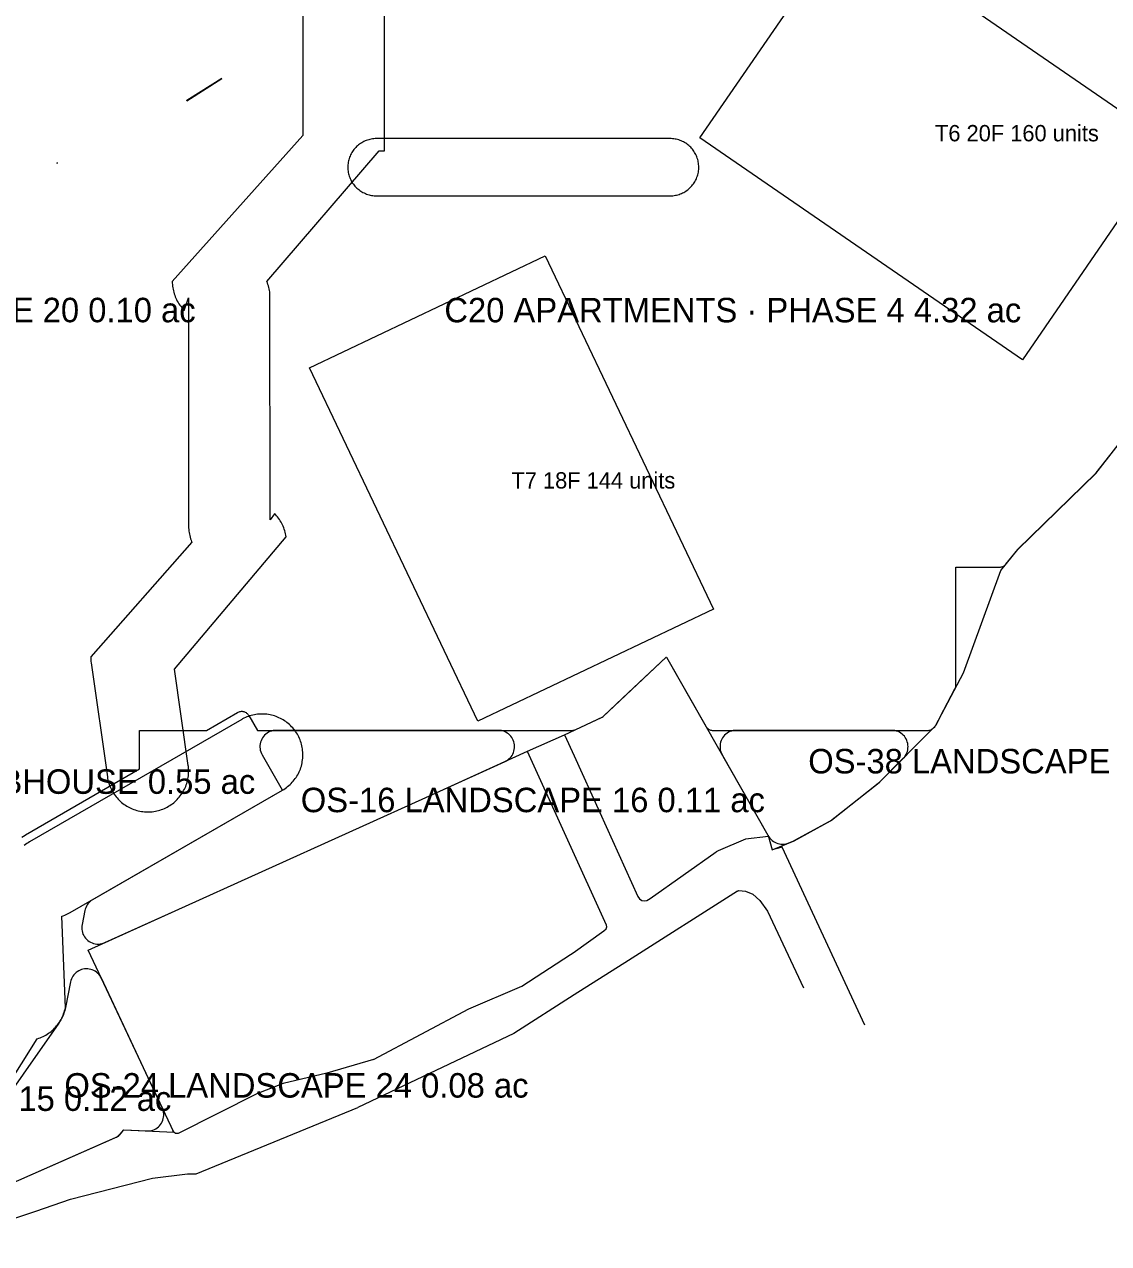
# Model space of a CAD drawing. Extents: x 32 to 940, y -21 to 684.
# Drawn here: x 645.9 to 778.7, y 27.1 to 176.5 of the extents above; entities that cross this region are included whole.
import ezdxf

# ---------------------------------------------------------------- set-up
doc = ezdxf.new("R2010")
doc.units = 0
for name, color, linetype, lineweight in [('BUILDING-APARTMENTS', 1, 'Continuous', 0), ('GREEN-LANDSCAPE', 3, 'Continuous', 0), ('ROAD-EXISTING', 2, 'Continuous', 0), ('ROAD-PRIMARY', 1, 'Continuous', 0), ('ROAD-SECONDARY', 1, 'Continuous', 0), ('SITE-BOUNDARY', 7, 'Continuous', 0), ('TEXT-PLOT', 7, 'Continuous', 0), ('TEXT-ZONE', 7, 'Continuous', 0), ('ZONE-APARTMENTS', 1, 'Continuous', 0)]:
    doc.layers.add(name, color=color, linetype=linetype, lineweight=lineweight)

msp = doc.modelspace()

# ---------------------------------------------------------------- linework, layer by layer
at = {"layer": 'BUILDING-APARTMENTS'}
for points in [[(768.14, 135.41), (728.63, 162.59), (746.75, 188.93), (786.26, 161.74)], [(730.29, 104.86), (701.43, 91.12), (680.81, 134.41), (709.67, 148.15)]]:
    msp.add_lwpolyline(points, close=True, dxfattribs=at)
at = {"layer": 'GREEN-LANDSCAPE'}
for points in [[(652.9, 65.81), (652.91, 65.61), (652.94, 65.42), (652.99, 65.22), (653.06, 65.04), (653.15, 64.86), (653.25, 64.69), (653.37, 64.53), (653.51, 64.38), (653.66, 64.25), (653.82, 64.14), (653.99, 64.04), (654.17, 63.95), (654.36, 63.89), (654.56, 63.85), (654.76, 63.82), (654.96, 63.82), (655.15, 63.83), (655.35, 63.87), (655.54, 63.92), (655.73, 64), (664.34, 67.9), (664.34, 67.9), (664.34, 67.9), (696.32, 82.36), (704.76, 86.18), (704.93, 86.27), (705.09, 86.37), (705.24, 86.49), (705.38, 86.63), (705.51, 86.77), (705.62, 86.93), (705.72, 87.1), (705.8, 87.28), (705.86, 87.46), (705.9, 87.65), (705.93, 87.84), (705.93, 88.04), (705.92, 88.23), (705.89, 88.42), (705.84, 88.61), (705.77, 88.79), (705.68, 88.96), (705.58, 89.13), (705.46, 89.28), (705.33, 89.43), (705.19, 89.56), (705.03, 89.67), (704.86, 89.77), (704.69, 89.85), (704.51, 89.92), (704.32, 89.96), (704.13, 89.99), (703.93, 90), (676.73, 90), (676.53, 89.99), (676.34, 89.96), (676.14, 89.91), (675.96, 89.84), (675.78, 89.76), (675.61, 89.65), (675.45, 89.53), (675.3, 89.4), (675.17, 89.25), (675.05, 89.09), (674.95, 88.91), (674.87, 88.73), (674.81, 88.54), (674.76, 88.35), (674.74, 88.15), (674.73, 87.95), (674.75, 87.75), (674.78, 87.56), (674.84, 87.36), (674.91, 87.18), (675, 87), (677.47, 82.71), (677.5, 82.67), (677.46, 82.64), (654.24, 69.25), (654.08, 69.15), (653.94, 69.03), (653.8, 68.9), (653.67, 68.76), (653.56, 68.61), (653.47, 68.45), (653.39, 68.27), (653.33, 68.1), (653.28, 67.91), (652.94, 66.21), (652.91, 66.01)], [(731.1, 87.96), (731.11, 87.76), (731.14, 87.56), (731.2, 87.37), (731.27, 87.19), (731.36, 87.01), (736.97, 77.17), (736.98, 77.15), (736.99, 77.14), (736.99, 77.14), (737, 77.11), (737.1, 76.94), (737.22, 76.78), (737.35, 76.64), (737.5, 76.51), (737.66, 76.39), (737.82, 76.29), (738, 76.21), (738.19, 76.14), (738.38, 76.09), (738.57, 76.06), (738.77, 76.05), (738.96, 76.06), (739.15, 76.09), (739.34, 76.14), (739.53, 76.21), (740.08, 76.44), (740.27, 76.53), (744.48, 78.82), (744.63, 78.91), (744.77, 79.01), (750.49, 83.53), (750.67, 83.69), (753.56, 86.59), (753.69, 86.73), (753.8, 86.89), (753.91, 87.06), (753.99, 87.24), (754.06, 87.42), (754.1, 87.61), (754.13, 87.81), (754.14, 88), (754.13, 88.2), (754.1, 88.39), (754.05, 88.58), (753.99, 88.77), (753.9, 88.94), (753.8, 89.11), (753.69, 89.27), (753.55, 89.41), (753.41, 89.55), (753.25, 89.66), (753.08, 89.76), (752.91, 89.85), (752.72, 89.91), (752.53, 89.96), (752.34, 89.99), (752.14, 90), (733.1, 90), (732.9, 89.99), (732.7, 89.96), (732.51, 89.91), (732.32, 89.84), (732.14, 89.76), (731.97, 89.65), (731.81, 89.53), (731.67, 89.4), (731.53, 89.25), (731.42, 89.09), (731.32, 88.92), (731.24, 88.74), (731.17, 88.55), (731.13, 88.35), (731.1, 88.16)]]:
    msp.add_lwpolyline(points, close=True, dxfattribs=at)
msp.add_lwpolyline([(643.82, 34.27), (656.98, 40.08), (657.15, 40.16), (657.31, 40.26), (657.46, 40.38), (657.6, 40.5), (657.73, 40.64), (658.02, 41), (658.04, 41.03), (658.05, 41.04), (658.06, 41.04), (658.08, 41.04), (660.86, 40.91), (661.06, 40.91), (661.25, 40.93), (661.45, 40.97), (661.63, 41.02), (661.81, 41.1), (661.99, 41.19), (662.15, 41.3), (662.3, 41.43), (662.44, 41.56), (662.56, 41.72), (662.67, 41.88), (662.76, 42.05), (662.84, 42.23), (662.9, 42.42), (662.93, 42.61), (662.95, 42.81), (662.95, 43), (662.93, 43.2), (662.89, 43.39), (662.84, 43.58), (662.76, 43.76), (662.76, 43.76), (660.46, 48.63), (660.46, 48.63), (655.31, 59.63), (655.22, 59.8), (655.11, 59.96), (654.99, 60.11), (654.85, 60.25), (654.71, 60.37), (654.55, 60.48), (654.38, 60.57), (654.2, 60.65), (654.02, 60.71), (653.83, 60.75), (653.64, 60.78), (653.45, 60.78), (653.25, 60.77), (653.06, 60.73), (652.88, 60.68), (652.7, 60.62), (652.53, 60.53), (652.36, 60.43), (652.21, 60.31), (652.07, 60.18), (651.94, 60.04), (651.83, 59.88), (651.73, 59.72), (651.65, 59.54), (651.58, 59.36), (651.53, 59.17), (650.91, 56.04), (650.9, 55.99), (650.79, 55.57), (650.76, 55.47), (650.62, 55.08), (650.57, 54.99), (650.39, 54.62), (650.34, 54.53), (650.11, 54.15), (650.08, 54.11), (636.96, 35.37)], dxfattribs=at)
at = {"layer": 'ROAD-EXISTING'}
for points in [[(712.05, 89.44), (713.22, 86.88)], [(717.21, 66.14), (707.5, 87.42)], [(713.22, 86.88), (716.36, 79.92)], [(716.36, 79.92), (721.05, 69.66)], [(734.23, 76.65), (730.87, 75.24)], [(737.03, 77), (734.23, 76.65)], [(722.56, 69.4), (730.61, 75.12)], [(730.87, 75.24), (730.61, 75.12)], [(738.73, 75.67), (737.48, 75.36)], [(748.84, 53.88), (738.73, 75.67)], [(733.25, 70.28), (719.9, 61.79)], [(733.25, 70.28), (733.41, 70.38)], [(733.41, 70.38), (734.21, 70.28)], [(734.21, 70.28), (735.13, 69.91)], [(721.05, 69.66), (721.24, 69.36)], [(721.24, 69.36), (721.54, 69.16)], [(721.54, 69.16), (721.83, 69.11)], [(721.83, 69.11), (722.13, 69.15)], [(722.13, 69.15), (722.56, 69.4)], [(735.13, 69.91), (735.99, 69.14)], [(735.99, 69.14), (736.91, 67.84)], [(736.91, 67.84), (741.32, 58.45)], [(717.15, 65.68), (717.24, 65.92)], [(717.24, 65.92), (717.21, 66.14)], [(713.12, 62.73), (716.87, 65.43)], [(716.87, 65.43), (717.15, 65.68)], [(706.81, 58.66), (712.78, 62.53)], [(712.78, 62.53), (713.12, 62.73)], [(719.9, 61.79), (713.24, 57.58)], [(700.31, 55.89), (706.81, 58.66)], [(713.24, 57.58), (705.83, 52.86)], [(688.67, 49.66), (700.31, 55.89)], [(705.83, 52.86), (686.72, 43.8)], [(688.67, 49.66), (682.94, 47.98)], [(682.94, 47.98), (677.57, 46.73)], [(677.57, 46.73), (674.34, 45.45)], [(674.34, 45.45), (664.71, 40.6)], [(666.94, 35.64), (686.72, 43.8)], [(664.18, 40.76), (664.06, 40.98)], [(664.4, 40.6), (664.18, 40.76)], [(664.71, 40.6), (664.4, 40.6)], [(651.54, 32.55), (661.58, 35.13)], [(661.58, 35.13), (665.85, 35.64)], [(665.85, 35.64), (666.94, 35.64)], [(647.28, 31.08), (651.54, 32.55)], [(635.45, 27.11), (647.28, 31.08)]]:
    msp.add_lwpolyline(points, dxfattribs=at)
at = {"layer": 'ROAD-PRIMARY'}
for points in [[(680, 195), (680, 162.9), (664, 145), (664, 144.81), (664.01, 144.62), (664.03, 144.42), (664.06, 144.23), (664.09, 144.04), (664.13, 143.86), (664.18, 143.67), (664.24, 143.49), (664.3, 143.3), (664.37, 143.12), (664.44, 142.95), (664.52, 142.77), (664.61, 142.6), (664.71, 142.44), (664.81, 142.27), (664.92, 142.11), (665.03, 141.96), (665.15, 141.81), (665.28, 141.66), (665.41, 141.52), (665.46, 141.46), (666, 143), (666, 115), (666, 114.81), (666.01, 114.62), (666.03, 114.42), (666.06, 114.23), (666.09, 114.04), (666.13, 113.86), (666.18, 113.67), (666.24, 113.48), (666.3, 113.3), (666.37, 113.12), (666.39, 113.06), (654, 99), (654, 98.81), (654.01, 98.62), (654.03, 98.42), (654.05, 98.29), (656.05, 84.29), (656.08, 84.1), (656.12, 83.92), (656.16, 83.73), (656.22, 83.54), (656.28, 83.36), (656.34, 83.18), (656.42, 83), (656.5, 82.83), (656.58, 82.66), (656.68, 82.49), (656.78, 82.32), (656.88, 82.16), (657, 82.01), (657.11, 81.85), (657.24, 81.71), (657.37, 81.56), (657.5, 81.43), (657.64, 81.3), (657.79, 81.17), (657.94, 81.05), (658.09, 80.93), (658.25, 80.83), (658.41, 80.72), (658.58, 80.63), (658.75, 80.54), (658.92, 80.45), (659.1, 80.38), (659.28, 80.31), (659.46, 80.24), (659.64, 80.19), (659.83, 80.14), (660.02, 80.1), (660.21, 80.06), (660.4, 80.04), (660.59, 80.02), (660.78, 80), (660.97, 80), (661.16, 80), (661.36, 80.01), (661.55, 80.03), (661.74, 80.06), (661.93, 80.09), (662.12, 80.13), (662.3, 80.17), (662.49, 80.23), (662.67, 80.29), (662.85, 80.36), (663.03, 80.43), (663.2, 80.51), (663.37, 80.6), (663.54, 80.69), (663.7, 80.79), (663.86, 80.9), (664.02, 81.01), (664.17, 81.13), (664.32, 81.26), (664.46, 81.39), (664.59, 81.52), (664.73, 81.67), (664.85, 81.81), (664.97, 81.96), (665.09, 82.12), (665.19, 82.28), (665.29, 82.44), (665.39, 82.61), (665.48, 82.78), (665.56, 82.95), (665.64, 83.13), (665.71, 83.31), (665.77, 83.49), (665.82, 83.67), (665.87, 83.86), (665.91, 84.05), (665.94, 84.24), (665.97, 84.43), (665.99, 84.62), (666, 84.81), (666, 85), (666, 85.2), (665.99, 85.39), (665.97, 85.58), (665.95, 85.71), (664.26, 97.51), (677.95, 113.71), (677.92, 113.9), (677.88, 114.08), (677.84, 114.27), (677.78, 114.46), (677.72, 114.64), (677.66, 114.82), (677.58, 115), (677.5, 115.17), (677.42, 115.34), (677.32, 115.51), (677.22, 115.68), (677.12, 115.84), (677, 115.99), (676.89, 116.15), (676.76, 116.29), (676.63, 116.44), (676.54, 116.54), (676, 115.78), (675.95, 143.71), (675.92, 143.9), (675.88, 144.09), (675.84, 144.27), (675.78, 144.46), (675.72, 144.64), (675.66, 144.82), (675.58, 145), (675.58, 145), (689.34, 161), (690, 161), (689.95, 199.71)], [(636.1, 34.13), (647.45, 52.22), (647.63, 52.27), (647.82, 52.34), (647.99, 52.41), (648.17, 52.49), (648.34, 52.58), (648.51, 52.67), (648.67, 52.77), (648.83, 52.88), (648.99, 52.99), (649.14, 53.11), (649.29, 53.23), (649.43, 53.36), (649.57, 53.5), (649.7, 53.64), (649.83, 53.78), (649.95, 53.93), (650.06, 54.09), (650.17, 54.24), (650.27, 54.41), (650.37, 54.57), (650.46, 54.74), (650.54, 54.92), (650.62, 55.09), (650.69, 55.27), (650.75, 55.45), (650.81, 55.64), (650.86, 55.82), (650.9, 56.01), (650.9, 56.02), (650.45, 67.22), (650.63, 67.28), (650.82, 67.34), (650.99, 67.42), (651.17, 67.5), (651.34, 67.58), (651.5, 67.67), (677.5, 82.67), (677.66, 82.77), (677.82, 82.87), (677.98, 82.99), (678.13, 83.1), (678.28, 83.23), (678.42, 83.36), (678.56, 83.49), (678.69, 83.63), (678.82, 83.77), (678.94, 83.92), (679.06, 84.08), (679.17, 84.23), (679.27, 84.4), (679.37, 84.56), (679.46, 84.73), (679.54, 84.91), (679.62, 85.08), (679.69, 85.26), (679.75, 85.44), (679.81, 85.63), (679.86, 85.81), (679.9, 86), (679.93, 86.19), (679.96, 86.38), (679.98, 86.57), (679.99, 86.76), (680, 86.95), (680, 87.15), (679.99, 87.34), (679.97, 87.53), (679.95, 87.72), (679.92, 87.91), (679.88, 88.1), (679.83, 88.29), (679.78, 88.47), (679.72, 88.66), (679.65, 88.83), (679.58, 89.01), (679.5, 89.19), (679.41, 89.36), (679.32, 89.53), (679.22, 89.69), (679.11, 89.85), (679, 90.01), (678.88, 90.16), (678.75, 90.3), (678.62, 90.45), (678.49, 90.58), (678.35, 90.71), (678.2, 90.84), (678.05, 90.96), (677.9, 91.08), (677.74, 91.18), (677.57, 91.29), (677.41, 91.38), (677.24, 91.47), (677.07, 91.55), (676.89, 91.63), (676.71, 91.7), (676.53, 91.76), (676.34, 91.82), (676.16, 91.86), (675.97, 91.91), (675.78, 91.94), (675.59, 91.97), (675.4, 91.98), (675.21, 92), (675.01, 92), (674.82, 92), (674.63, 91.99), (674.44, 91.97), (674.25, 91.94), (674.06, 91.91), (673.87, 91.87), (673.68, 91.82), (673.5, 91.77), (673.32, 91.71), (673.14, 91.64), (672.96, 91.56), (672.78, 91.48), (672.61, 91.39), (672.5, 91.33), (646.5, 76.33), (646.34, 76.23), (646.18, 76.13), (646.02, 76.01), (645.87, 75.9)]]:
    msp.add_lwpolyline(points, dxfattribs=at)
at = {"layer": 'ROAD-SECONDARY'}
msp.add_lwpolyline([(725.16, 155.5), (725.32, 155.51), (725.47, 155.53), (725.63, 155.56), (725.78, 155.59), (725.93, 155.63), (726.08, 155.67), (726.23, 155.72), (726.38, 155.78), (726.52, 155.85), (726.66, 155.92), (726.8, 156), (726.93, 156.08), (727.06, 156.17), (727.19, 156.27), (727.31, 156.37), (727.42, 156.47), (727.53, 156.59), (727.64, 156.7), (727.74, 156.82), (727.84, 156.95), (727.93, 157.08), (728.01, 157.21), (728.09, 157.35), (728.16, 157.49), (728.22, 157.63), (728.28, 157.78), (728.33, 157.93), (728.38, 158.08), (728.41, 158.23), (728.45, 158.39), (728.47, 158.54), (728.49, 158.7), (728.5, 158.86), (728.5, 159.01), (728.5, 159.17), (728.48, 159.33), (728.47, 159.49), (728.44, 159.64), (728.41, 159.8), (728.37, 159.95), (728.32, 160.1), (728.27, 160.25), (728.21, 160.39), (728.14, 160.54), (728.07, 160.68), (727.99, 160.81), (727.91, 160.95), (727.82, 161.07), (727.72, 161.2), (727.62, 161.32), (727.51, 161.44), (727.4, 161.55), (727.28, 161.65), (727.16, 161.75), (727.04, 161.85), (726.91, 161.94), (726.77, 162.02), (726.64, 162.09), (726.5, 162.16), (726.35, 162.23), (726.2, 162.29), (726.05, 162.34), (725.9, 162.38), (725.75, 162.42), (725.6, 162.45), (725.44, 162.47), (725.28, 162.49), (725.13, 162.5), (725, 162.5), (689, 162.5), (688.84, 162.5), (688.68, 162.49), (688.53, 162.47), (688.37, 162.44), (688.22, 162.41), (688.07, 162.37), (687.92, 162.33), (687.77, 162.28), (687.62, 162.22), (687.48, 162.15), (687.34, 162.08), (687.2, 162), (687.07, 161.92), (686.94, 161.83), (686.81, 161.73), (686.69, 161.63), (686.58, 161.53), (686.47, 161.41), (686.36, 161.3), (686.26, 161.18), (686.16, 161.05), (686.07, 160.92), (685.99, 160.79), (685.91, 160.65), (685.84, 160.51), (685.78, 160.37), (685.72, 160.22), (685.67, 160.07), (685.62, 159.92), (685.59, 159.77), (685.55, 159.61), (685.53, 159.46), (685.51, 159.3), (685.5, 159.14), (685.5, 158.99), (685.5, 158.83), (685.52, 158.67), (685.53, 158.51), (685.56, 158.36), (685.59, 158.2), (685.63, 158.05), (685.68, 157.9), (685.73, 157.75), (685.79, 157.61), (685.86, 157.46), (685.93, 157.32), (686.01, 157.19), (686.09, 157.05), (686.18, 156.93), (686.28, 156.8), (686.38, 156.68), (686.49, 156.56), (686.6, 156.45), (686.72, 156.35), (686.84, 156.25), (686.96, 156.15), (687.09, 156.06), (687.23, 155.98), (687.36, 155.91), (687.5, 155.84), (687.65, 155.77), (687.8, 155.71), (687.95, 155.66), (688.1, 155.62), (688.25, 155.58), (688.4, 155.55), (688.56, 155.53), (688.72, 155.51), (688.87, 155.5), (689, 155.5), (725, 155.5)], close=True, dxfattribs=at)
at = {"layer": 'SITE-BOUNDARY'}
for points in [[(665.77, 167.15), (670.08, 169.87), (665.77, 167.15)], [(649.87, 159.49), (649.93, 159.52), (649.93, 159.52), (649.93, 159.52)]]:
    msp.add_lwpolyline(points, close=True, dxfattribs=at)
msp.add_lwpolyline([(643.81, 34.27), (657.42, 40.27), (658.04, 41.03), (658.05, 41.04), (658.06, 41.04), (664.18, 40.76), (660.46, 48.63), (653.69, 63.07), (653.69, 63.07), (664.34, 67.9), (664.34, 67.9), (696.32, 82.36), (707.51, 87.43), (707.51, 87.43), (712.05, 89.45), (716.74, 91.65), (724.52, 98.97), (724.53, 98.98), (724.54, 98.97), (736.98, 77.15), (736.99, 77.14), (736.99, 77.12), (737.48, 75.36), (740.18, 76.48), (744.63, 78.9), (750.58, 83.61), (757.5, 90.54), (760.93, 97.05), (765.5, 109.58), (765.51, 109.59), (765.51, 109.6), (767.58, 112.16), (767.58, 112.16), (767.59, 112.17), (777.14, 121.49), (788.53, 136.09)], dxfattribs=at)
at = {"layer": 'ZONE-APARTMENTS'}
for points in [[(665.77, 167.15), (665.79, 167.17), (666.62, 167.69), (670.06, 169.86), (670.08, 169.87), (670.06, 169.86), (665.79, 167.17), (665.77, 167.15)], [(649.87, 159.49), (649.89, 159.5), (649.91, 159.51), (649.93, 159.52), (649.93, 159.52), (649.93, 159.52), (649.91, 159.51), (649.89, 159.5)]]:
    msp.add_lwpolyline(points, close=True, dxfattribs=at)
msp.add_lwpolyline([(645.56, 76.92), (645.96, 77.17), (646, 77.2), (660, 85.27), (660, 89.98), (660, 90), (660.02, 90), (668.19, 90), (672, 92.2), (672.09, 92.24), (672.18, 92.28), (672.27, 92.3), (672.37, 92.32), (672.47, 92.33), (672.57, 92.33), (672.66, 92.32), (672.76, 92.3), (672.85, 92.27), (672.94, 92.23), (673.03, 92.18), (673.11, 92.12), (673.19, 92.06), (673.25, 91.99), (673.31, 91.91), (673.37, 91.83), (674.42, 90), (713, 90), (713.11, 90.01), (713.22, 90.02), (713.32, 90.05), (713.43, 90.09), (716.59, 91.58), (716.68, 91.63), (716.77, 91.69), (716.85, 91.76), (719.86, 94.59), (724.51, 98.96), (724.52, 98.97), (724.53, 98.98), (724.54, 98.97), (724.54, 98.96), (729.36, 90.5), (729.42, 90.42), (729.47, 90.35), (729.54, 90.28), (729.61, 90.22), (729.69, 90.16), (729.77, 90.11), (729.86, 90.07), (729.95, 90.04), (730.04, 90.02), (730.14, 90), (730.23, 90), (756.55, 90), (756.64, 90), (756.74, 90.02), (756.84, 90.04), (756.93, 90.08), (757.02, 90.12), (757.1, 90.17), (757.18, 90.23), (757.25, 90.29), (757.4, 90.44), (757.46, 90.51), (757.52, 90.59), (757.57, 90.68), (758.54, 92.51), (759.88, 95.07), (759.93, 95.15), (759.96, 95.25), (759.98, 95.34), (760, 95.44), (760, 95.53), (760, 109.98), (760, 110), (760.02, 110), (765.36, 110), (765.46, 110), (765.55, 110.02), (765.65, 110.04), (765.74, 110.08), (765.83, 110.12), (765.92, 110.17), (766, 110.23), (766.07, 110.3), (766.13, 110.37), (767.57, 112.14), (767.58, 112.16), (767.58, 112.16), (767.59, 112.17), (767.6, 112.18), (777.09, 121.45), (777.18, 121.55), (778.86, 123.69)], dxfattribs=at)

# ---------------------------------------------------------------- texts
at = {"layer": 'TEXT-PLOT'}
for s, p in [('T6 20F 160 units', (757.44, 162.17)), ('T7 18F 144 units', (705.55, 119.63))]:
    msp.add_text(s, height=2, dxfattribs=at).set_placement(p)
at = {"layer": 'TEXT-ZONE'}
for s, p in [('OS-20 LANDSCAPE 20 0.10 ac', (610, 140)), ('C20 APARTMENTS · PHASE 4 4.32 ac', (697.33, 139.99)), ('OS-38 LANDSCAPE 38 0.05 ac', (741.91, 84.72)), ('C14 APARTMENT CLUBHOUSE 0.55 ac', (600.59, 82.22)), ('OS-16 LANDSCAPE 16 0.11 ac', (679.74, 79.97)), ('OS-24 LANDSCAPE 24 0.08 ac', (650.78, 45)), ('OS-15 LANDSCAPE 15 0.12 ac', (607.02, 43.37))]:
    msp.add_text(s, height=3, dxfattribs=at).set_placement(p)

doc.saveas('drawing.dxf')
